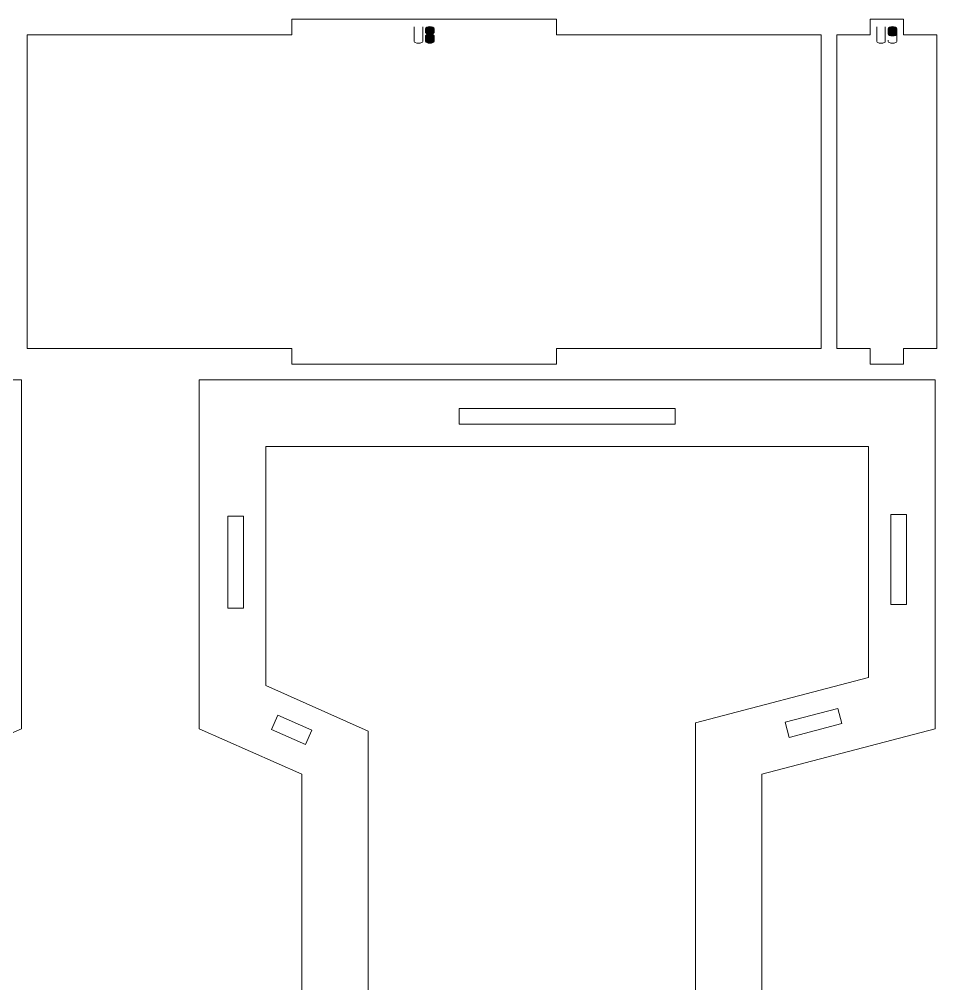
# Model space of a CAD drawing. Header units: centimetres. Extents: x -249 to 275, y -506 to 461.
# Drawn here: x 84.43 to 101.99, y -151.58 to -133.13 of the extents above; entities that cross this region are included whole.
import ezdxf

# ---------------------------------------------------------------- set-up
doc = ezdxf.new("R2010")
doc.units = ezdxf.units.CM
doc.header["$MEASUREMENT"] = 0
doc.layers.add('Capa 1', color=7, linetype='Continuous')

msp = doc.modelspace()

# ---------------------------------------------------------------- hatches: boundary and pattern name
at = {"layer": 'Capa 1', "true_color": 0x3e4095}
h = msp.add_hatch(color=175, dxfattribs=at)
edge = h.paths.add_edge_path()
edge.add_spline(control_points=[(92.1523, -133.54808), (92.1523, -133.55786), (92.14443, -133.56619), (92.12868, -133.57307), (92.11294, -133.57995), (92.09329, -133.58339), (92.06975, -133.58339), (92.04621, -133.58339), (92.02656, -133.57995), (92.01082, -133.57307), (91.99507, -133.56619), (91.9872, -133.55786), (91.9872, -133.54808), (91.9872, -133.54808), (91.9872, -133.26832), (91.9872, -133.26832), (91.9872, -133.26832), (91.9872, -133.54808), (91.9872, -133.54808), (91.9872, -133.55786), (91.99507, -133.56619), (92.01082, -133.57307), (92.02656, -133.57995), (92.04621, -133.58339), (92.06975, -133.58339), (92.09329, -133.58339), (92.11294, -133.57995), (92.12868, -133.57307), (92.14443, -133.56619), (92.1523, -133.55786), (92.1523, -133.54808), (92.1523, -133.54808), (92.1523, -133.26832), (92.1523, -133.26832), (92.1523, -133.26832), (92.1523, -133.54808), (92.1523, -133.54808)], knot_values=[0, 0, 0, 0, 0.08333333, 0.08333333, 0.08333333, 0.16666667, 0.16666667, 0.16666667, 0.25, 0.25, 0.25, 0.33333333, 0.33333333, 0.33333333, 0.41666667, 0.41666667, 0.41666667, 0.5, 0.5, 0.5, 0.58333333, 0.58333333, 0.58333333, 0.66666667, 0.66666667, 0.66666667, 0.75, 0.75, 0.75, 0.83333333, 0.83333333, 0.83333333, 0.91666667, 0.91666667, 0.91666667, 1, 1, 1, 1], degree=3, periodic=1)
h = msp.add_hatch(color=175, dxfattribs=at)
edge = h.paths.add_edge_path()
edge.add_spline(control_points=[(92.20733, -133.37656), (92.20733, -133.38451), (92.21299, -133.39169), (92.2243, -133.39811), (92.23561, -133.40453), (92.25747, -133.40881), (92.28988, -133.41095), (92.32229, -133.40881), (92.34415, -133.40453), (92.35546, -133.39811), (92.36677, -133.39169), (92.37243, -133.38451), (92.37243, -133.37656), (92.37243, -133.37656), (92.37243, -133.30226), (92.37243, -133.30226), (92.37243, -133.29248), (92.36456, -133.28415), (92.34881, -133.27727), (92.33307, -133.27039), (92.31342, -133.26695), (92.28988, -133.26695), (92.26634, -133.26695), (92.24669, -133.27039), (92.23095, -133.27727), (92.2152, -133.28415), (92.20733, -133.29248), (92.20733, -133.30226), (92.20733, -133.30226), (92.20733, -133.37656), (92.20733, -133.37656)], knot_values=[0, 0, 0, 0, 0.1, 0.1, 0.1, 0.2, 0.2, 0.2, 0.3, 0.3, 0.3, 0.4, 0.4, 0.4, 0.5, 0.5, 0.5, 0.6, 0.6, 0.6, 0.7, 0.7, 0.7, 0.8, 0.8, 0.8, 0.9, 0.9, 0.9, 1, 1, 1, 1], degree=3, periodic=1)
h = msp.add_hatch(color=175, dxfattribs=at)
edge = h.paths.add_edge_path()
edge.add_spline(control_points=[(92.28988, -133.58339), (92.26634, -133.58339), (92.24669, -133.57995), (92.23095, -133.57307), (92.2152, -133.56619), (92.20733, -133.55786), (92.20733, -133.54808), (92.20733, -133.54808), (92.20733, -133.44489), (92.20733, -133.44489), (92.20733, -133.43663), (92.21299, -133.42945), (92.2243, -133.42334), (92.23561, -133.41722), (92.25747, -133.41309), (92.28988, -133.41095), (92.25747, -133.40881), (92.23561, -133.40453), (92.2243, -133.39811), (92.21299, -133.39169), (92.20733, -133.38451), (92.20733, -133.37656), (92.20733, -133.37656), (92.20733, -133.30226), (92.20733, -133.30226), (92.20733, -133.29248), (92.2152, -133.28415), (92.23095, -133.27727), (92.24669, -133.27039), (92.26634, -133.26695), (92.28988, -133.26695), (92.31342, -133.26695), (92.33307, -133.27039), (92.34881, -133.27727), (92.36456, -133.28415), (92.37243, -133.29248), (92.37243, -133.30226), (92.37243, -133.30226), (92.37243, -133.37656), (92.37243, -133.37656), (92.37243, -133.38451), (92.36677, -133.39169), (92.35546, -133.39811), (92.34415, -133.40453), (92.32229, -133.40881), (92.28988, -133.41095), (92.32229, -133.41309), (92.34415, -133.41722), (92.35546, -133.42334), (92.36677, -133.42945), (92.37243, -133.43663), (92.37243, -133.44489), (92.37243, -133.44489), (92.37243, -133.54808), (92.37243, -133.54808), (92.37243, -133.55786), (92.36456, -133.56619), (92.34881, -133.57307), (92.33307, -133.57995), (92.31342, -133.58339), (92.28988, -133.58339)], knot_values=[0, 0, 0, 0, 0.05, 0.05, 0.05, 0.1, 0.1, 0.1, 0.15, 0.15, 0.15, 0.2, 0.2, 0.2, 0.25, 0.25, 0.25, 0.3, 0.3, 0.3, 0.35, 0.35, 0.35, 0.4, 0.4, 0.4, 0.45, 0.45, 0.45, 0.5, 0.5, 0.5, 0.55, 0.55, 0.55, 0.6, 0.6, 0.6, 0.65, 0.65, 0.65, 0.7, 0.7, 0.7, 0.75, 0.75, 0.75, 0.8, 0.8, 0.8, 0.85, 0.85, 0.85, 0.9, 0.9, 0.9, 0.95, 0.95, 0.95, 1, 1, 1, 1], degree=3, periodic=1)
h = msp.add_hatch(color=175, dxfattribs=at)
edge = h.paths.add_edge_path()
edge.add_spline(control_points=[(101.0066, -133.54808), (101.0066, -133.55786), (100.99873, -133.56619), (100.98298, -133.57307), (100.96724, -133.57995), (100.94759, -133.58339), (100.92405, -133.58339), (100.90051, -133.58339), (100.88086, -133.57995), (100.86512, -133.57307), (100.84937, -133.56619), (100.8415, -133.55786), (100.8415, -133.54808), (100.8415, -133.54808), (100.8415, -133.26832), (100.8415, -133.26832), (100.8415, -133.26832), (100.8415, -133.54808), (100.8415, -133.54808), (100.8415, -133.55786), (100.84937, -133.56619), (100.86512, -133.57307), (100.88086, -133.57995), (100.90051, -133.58339), (100.92405, -133.58339), (100.94759, -133.58339), (100.96724, -133.57995), (100.98298, -133.57307), (100.99873, -133.56619), (101.0066, -133.55786), (101.0066, -133.54808), (101.0066, -133.54808), (101.0066, -133.26832), (101.0066, -133.26832), (101.0066, -133.26832), (101.0066, -133.54808), (101.0066, -133.54808)], knot_values=[0, 0, 0, 0, 0.08333333, 0.08333333, 0.08333333, 0.16666667, 0.16666667, 0.16666667, 0.25, 0.25, 0.25, 0.33333333, 0.33333333, 0.33333333, 0.41666667, 0.41666667, 0.41666667, 0.5, 0.5, 0.5, 0.58333333, 0.58333333, 0.58333333, 0.66666667, 0.66666667, 0.66666667, 0.75, 0.75, 0.75, 0.83333333, 0.83333333, 0.83333333, 0.91666667, 0.91666667, 0.91666667, 1, 1, 1, 1], degree=3, periodic=1)
h = msp.add_hatch(color=175, dxfattribs=at)
edge = h.paths.add_edge_path()
edge.add_spline(control_points=[(101.06163, -133.40958), (101.06163, -133.41936), (101.0695, -133.42769), (101.08525, -133.43457), (101.10099, -133.44145), (101.12064, -133.44489), (101.14418, -133.44489), (101.16742, -133.4455), (101.18698, -133.44267), (101.20288, -133.43641), (101.21878, -133.43014), (101.22673, -133.42119), (101.22673, -133.40958), (101.22673, -133.40958), (101.22673, -133.30226), (101.22673, -133.30226), (101.22673, -133.29248), (101.21886, -133.28415), (101.20311, -133.27727), (101.18737, -133.27039), (101.16772, -133.26695), (101.14418, -133.26695), (101.12064, -133.26695), (101.10099, -133.27039), (101.08525, -133.27727), (101.0695, -133.28415), (101.06163, -133.29248), (101.06163, -133.30226), (101.06163, -133.30226), (101.06163, -133.40958), (101.06163, -133.40958)], knot_values=[0, 0, 0, 0, 0.1, 0.1, 0.1, 0.2, 0.2, 0.2, 0.3, 0.3, 0.3, 0.4, 0.4, 0.4, 0.5, 0.5, 0.5, 0.6, 0.6, 0.6, 0.7, 0.7, 0.7, 0.8, 0.8, 0.8, 0.9, 0.9, 0.9, 1, 1, 1, 1], degree=3, periodic=1)
h = msp.add_hatch(color=175, dxfattribs=at)
edge = h.paths.add_edge_path()
edge.add_spline(control_points=[(101.14418, -133.58339), (101.12064, -133.58339), (101.10099, -133.57995), (101.08525, -133.57307), (101.0695, -133.56619), (101.06163, -133.55786), (101.06163, -133.54808), (101.06163, -133.54808), (101.06163, -133.52285), (101.06163, -133.52285), (101.06163, -133.52285), (101.06163, -133.54808), (101.06163, -133.54808), (101.06163, -133.55786), (101.0695, -133.56619), (101.08525, -133.57307), (101.10099, -133.57995), (101.12064, -133.58339), (101.14418, -133.58339), (101.16772, -133.58339), (101.18737, -133.57995), (101.20311, -133.57307), (101.21886, -133.56619), (101.22673, -133.55786), (101.22673, -133.54808), (101.22673, -133.54808), (101.22673, -133.40958), (101.22673, -133.40958), (101.22673, -133.42119), (101.21878, -133.43014), (101.20288, -133.43641), (101.18698, -133.44267), (101.16742, -133.4455), (101.14418, -133.44489), (101.12064, -133.44489), (101.10099, -133.44145), (101.08525, -133.43457), (101.0695, -133.42769), (101.06163, -133.41936), (101.06163, -133.40958), (101.06163, -133.40958), (101.06163, -133.30226), (101.06163, -133.30226), (101.06163, -133.29248), (101.0695, -133.28415), (101.08525, -133.27727), (101.10099, -133.27039), (101.12064, -133.26695), (101.14418, -133.26695), (101.16772, -133.26695), (101.18737, -133.27039), (101.20311, -133.27727), (101.21886, -133.28415), (101.22673, -133.29248), (101.22673, -133.30226), (101.22673, -133.30226), (101.22673, -133.40958), (101.22673, -133.40958), (101.22673, -133.40958), (101.22673, -133.54808), (101.22673, -133.54808), (101.22673, -133.55786), (101.21886, -133.56619), (101.20311, -133.57307), (101.18737, -133.57995), (101.16772, -133.58339), (101.14418, -133.58339)], knot_values=[0, 0, 0, 0, 0.04545455, 0.04545455, 0.04545455, 0.09090909, 0.09090909, 0.09090909, 0.13636364, 0.13636364, 0.13636364, 0.18181818, 0.18181818, 0.18181818, 0.22727273, 0.22727273, 0.22727273, 0.27272727, 0.27272727, 0.27272727, 0.31818182, 0.31818182, 0.31818182, 0.36363636, 0.36363636, 0.36363636, 0.40909091, 0.40909091, 0.40909091, 0.45454545, 0.45454545, 0.45454545, 0.5, 0.5, 0.5, 0.54545455, 0.54545455, 0.54545455, 0.59090909, 0.59090909, 0.59090909, 0.63636364, 0.63636364, 0.63636364, 0.68181818, 0.68181818, 0.68181818, 0.72727273, 0.72727273, 0.72727273, 0.77272727, 0.77272727, 0.77272727, 0.81818182, 0.81818182, 0.81818182, 0.86363636, 0.86363636, 0.86363636, 0.90909091, 0.90909091, 0.90909091, 0.95454545, 0.95454545, 0.95454545, 1, 1, 1, 1], degree=3, periodic=1)
h = msp.add_hatch(color=175, dxfattribs=at)
edge = h.paths.add_edge_path()
edge.add_spline(control_points=[(92.20733, -133.54808), (92.20733, -133.55786), (92.2152, -133.56619), (92.23095, -133.57307), (92.24669, -133.57995), (92.26634, -133.58339), (92.28988, -133.58339), (92.31342, -133.58339), (92.33307, -133.57995), (92.34881, -133.57307), (92.36456, -133.56619), (92.37243, -133.55786), (92.37243, -133.54808), (92.37243, -133.54808), (92.37243, -133.44489), (92.37243, -133.44489), (92.37243, -133.43663), (92.36677, -133.42945), (92.35546, -133.42334), (92.34415, -133.41722), (92.32229, -133.41309), (92.28988, -133.41095), (92.25747, -133.41309), (92.23561, -133.41722), (92.2243, -133.42334), (92.21299, -133.42945), (92.20733, -133.43663), (92.20733, -133.44489), (92.20733, -133.44489), (92.20733, -133.54808), (92.20733, -133.54808)], knot_values=[0, 0, 0, 0, 0.1, 0.1, 0.1, 0.2, 0.2, 0.2, 0.3, 0.3, 0.3, 0.4, 0.4, 0.4, 0.5, 0.5, 0.5, 0.6, 0.6, 0.6, 0.7, 0.7, 0.7, 0.8, 0.8, 0.8, 0.9, 0.9, 0.9, 1, 1, 1, 1], degree=3, periodic=1)

# ---------------------------------------------------------------- linework, layer by layer
at = {"layer": 'Capa 1', "color": 240, "lineweight": 20}
for points in [[(84.58156, -133.42619), (84.58156, -133.42619), (84.58156, -139.42619), (84.58156, -139.42619), (84.58156, -139.42619), (89.64707, -139.42619), (89.64707, -139.42619), (89.64707, -139.42619), (89.64707, -139.72619), (89.64707, -139.72619), (89.64707, -139.72619), (94.71257, -139.72619), (94.71257, -139.72619), (94.71257, -139.72619), (94.71257, -139.42619), (94.71257, -139.42619), (94.71257, -139.42619), (99.77808, -139.42619), (99.77808, -139.42619), (99.77808, -139.42619), (99.77808, -133.42619), (99.77808, -133.42619), (99.77808, -133.42619), (94.71257, -133.42619), (94.71257, -133.42619), (94.71257, -133.42619), (94.71257, -133.12619), (94.71257, -133.12619), (94.71257, -133.12619), (89.64707, -133.12619), (89.64707, -133.12619), (89.64707, -133.12619), (89.64707, -133.42619), (89.64707, -133.42619), (89.64707, -133.42619), (84.58156, -133.42619), (84.58156, -133.42619)], [(100.07808, -133.42619), (100.07808, -133.42619), (100.07808, -139.42619), (100.07808, -139.42619), (100.07808, -139.42619), (100.71544, -139.42619), (100.71544, -139.42619), (100.71544, -139.42619), (100.71544, -139.72619), (100.71544, -139.72619), (100.71544, -139.72619), (101.3528, -139.72619), (101.3528, -139.72619), (101.3528, -139.72619), (101.3528, -139.42619), (101.3528, -139.42619), (101.3528, -139.42619), (101.99016, -139.42619), (101.99016, -139.42619), (101.99016, -139.42619), (101.99016, -133.42619), (101.99016, -133.42619), (101.99016, -133.42619), (101.3528, -133.42619), (101.3528, -133.42619), (101.3528, -133.42619), (101.3528, -133.12619), (101.3528, -133.12619), (101.3528, -133.12619), (100.71544, -133.12619), (100.71544, -133.12619), (100.71544, -133.12619), (100.71544, -133.42619), (100.71544, -133.42619), (100.71544, -133.42619), (100.07808, -133.42619), (100.07808, -133.42619)]]:
    msp.add_open_spline(points, degree=3, knots=[0, 0, 0, 0, 0.08333333, 0.08333333, 0.08333333, 0.16666667, 0.16666667, 0.16666667, 0.25, 0.25, 0.25, 0.33333333, 0.33333333, 0.33333333, 0.41666667, 0.41666667, 0.41666667, 0.5, 0.5, 0.5, 0.58333333, 0.58333333, 0.58333333, 0.66666667, 0.66666667, 0.66666667, 0.75, 0.75, 0.75, 0.83333333, 0.83333333, 0.83333333, 0.91666667, 0.91666667, 0.91666667, 1, 1, 1, 1], dxfattribs=at)
at = {"layer": 'Capa 1', "color": 114, "lineweight": 9}
for points, knots in [([(92.1523, -133.54808), (92.1523, -133.55786), (92.14443, -133.56619), (92.12868, -133.57307), (92.11294, -133.57995), (92.09329, -133.58339), (92.06975, -133.58339), (92.04621, -133.58339), (92.02656, -133.57995), (92.01082, -133.57307), (91.99507, -133.56619), (91.9872, -133.55786), (91.9872, -133.54808), (91.9872, -133.54808), (91.9872, -133.26832), (91.9872, -133.26832), (91.9872, -133.26832), (91.9872, -133.54808), (91.9872, -133.54808), (91.9872, -133.55786), (91.99507, -133.56619), (92.01082, -133.57307), (92.02656, -133.57995), (92.04621, -133.58339), (92.06975, -133.58339), (92.09329, -133.58339), (92.11294, -133.57995), (92.12868, -133.57307), (92.14443, -133.56619), (92.1523, -133.55786), (92.1523, -133.54808), (92.1523, -133.54808), (92.1523, -133.26832), (92.1523, -133.26832), (92.1523, -133.26832), (92.1523, -133.54808), (92.1523, -133.54808)], [0, 0, 0, 0, 0.08333333, 0.08333333, 0.08333333, 0.16666667, 0.16666667, 0.16666667, 0.25, 0.25, 0.25, 0.33333333, 0.33333333, 0.33333333, 0.41666667, 0.41666667, 0.41666667, 0.5, 0.5, 0.5, 0.58333333, 0.58333333, 0.58333333, 0.66666667, 0.66666667, 0.66666667, 0.75, 0.75, 0.75, 0.83333333, 0.83333333, 0.83333333, 0.91666667, 0.91666667, 0.91666667, 1, 1, 1, 1]), ([(92.20733, -133.37656), (92.20733, -133.38451), (92.21299, -133.39169), (92.2243, -133.39811), (92.23561, -133.40453), (92.25747, -133.40881), (92.28988, -133.41095), (92.32229, -133.40881), (92.34415, -133.40453), (92.35546, -133.39811), (92.36677, -133.39169), (92.37243, -133.38451), (92.37243, -133.37656), (92.37243, -133.37656), (92.37243, -133.30226), (92.37243, -133.30226), (92.37243, -133.29248), (92.36456, -133.28415), (92.34881, -133.27727), (92.33307, -133.27039), (92.31342, -133.26695), (92.28988, -133.26695), (92.26634, -133.26695), (92.24669, -133.27039), (92.23095, -133.27727), (92.2152, -133.28415), (92.20733, -133.29248), (92.20733, -133.30226), (92.20733, -133.30226), (92.20733, -133.37656), (92.20733, -133.37656)], [0, 0, 0, 0, 0.1, 0.1, 0.1, 0.2, 0.2, 0.2, 0.3, 0.3, 0.3, 0.4, 0.4, 0.4, 0.5, 0.5, 0.5, 0.6, 0.6, 0.6, 0.7, 0.7, 0.7, 0.8, 0.8, 0.8, 0.9, 0.9, 0.9, 1, 1, 1, 1]), ([(92.28988, -133.58339), (92.26634, -133.58339), (92.24669, -133.57995), (92.23095, -133.57307), (92.2152, -133.56619), (92.20733, -133.55786), (92.20733, -133.54808), (92.20733, -133.54808), (92.20733, -133.44489), (92.20733, -133.44489), (92.20733, -133.43663), (92.21299, -133.42945), (92.2243, -133.42334), (92.23561, -133.41722), (92.25747, -133.41309), (92.28988, -133.41095), (92.25747, -133.40881), (92.23561, -133.40453), (92.2243, -133.39811), (92.21299, -133.39169), (92.20733, -133.38451), (92.20733, -133.37656), (92.20733, -133.37656), (92.20733, -133.30226), (92.20733, -133.30226), (92.20733, -133.29248), (92.2152, -133.28415), (92.23095, -133.27727), (92.24669, -133.27039), (92.26634, -133.26695), (92.28988, -133.26695), (92.31342, -133.26695), (92.33307, -133.27039), (92.34881, -133.27727), (92.36456, -133.28415), (92.37243, -133.29248), (92.37243, -133.30226), (92.37243, -133.30226), (92.37243, -133.37656), (92.37243, -133.37656), (92.37243, -133.38451), (92.36677, -133.39169), (92.35546, -133.39811), (92.34415, -133.40453), (92.32229, -133.40881), (92.28988, -133.41095), (92.32229, -133.41309), (92.34415, -133.41722), (92.35546, -133.42334), (92.36677, -133.42945), (92.37243, -133.43663), (92.37243, -133.44489), (92.37243, -133.44489), (92.37243, -133.54808), (92.37243, -133.54808), (92.37243, -133.55786), (92.36456, -133.56619), (92.34881, -133.57307), (92.33307, -133.57995), (92.31342, -133.58339), (92.28988, -133.58339)], [0, 0, 0, 0, 0.05, 0.05, 0.05, 0.1, 0.1, 0.1, 0.15, 0.15, 0.15, 0.2, 0.2, 0.2, 0.25, 0.25, 0.25, 0.3, 0.3, 0.3, 0.35, 0.35, 0.35, 0.4, 0.4, 0.4, 0.45, 0.45, 0.45, 0.5, 0.5, 0.5, 0.55, 0.55, 0.55, 0.6, 0.6, 0.6, 0.65, 0.65, 0.65, 0.7, 0.7, 0.7, 0.75, 0.75, 0.75, 0.8, 0.8, 0.8, 0.85, 0.85, 0.85, 0.9, 0.9, 0.9, 0.95, 0.95, 0.95, 1, 1, 1, 1]), ([(101.0066, -133.54808), (101.0066, -133.55786), (100.99873, -133.56619), (100.98298, -133.57307), (100.96724, -133.57995), (100.94759, -133.58339), (100.92405, -133.58339), (100.90051, -133.58339), (100.88086, -133.57995), (100.86512, -133.57307), (100.84937, -133.56619), (100.8415, -133.55786), (100.8415, -133.54808), (100.8415, -133.54808), (100.8415, -133.26832), (100.8415, -133.26832), (100.8415, -133.26832), (100.8415, -133.54808), (100.8415, -133.54808), (100.8415, -133.55786), (100.84937, -133.56619), (100.86512, -133.57307), (100.88086, -133.57995), (100.90051, -133.58339), (100.92405, -133.58339), (100.94759, -133.58339), (100.96724, -133.57995), (100.98298, -133.57307), (100.99873, -133.56619), (101.0066, -133.55786), (101.0066, -133.54808), (101.0066, -133.54808), (101.0066, -133.26832), (101.0066, -133.26832), (101.0066, -133.26832), (101.0066, -133.54808), (101.0066, -133.54808)], [0, 0, 0, 0, 0.08333333, 0.08333333, 0.08333333, 0.16666667, 0.16666667, 0.16666667, 0.25, 0.25, 0.25, 0.33333333, 0.33333333, 0.33333333, 0.41666667, 0.41666667, 0.41666667, 0.5, 0.5, 0.5, 0.58333333, 0.58333333, 0.58333333, 0.66666667, 0.66666667, 0.66666667, 0.75, 0.75, 0.75, 0.83333333, 0.83333333, 0.83333333, 0.91666667, 0.91666667, 0.91666667, 1, 1, 1, 1]), ([(101.06163, -133.40958), (101.06163, -133.41936), (101.0695, -133.42769), (101.08525, -133.43457), (101.10099, -133.44145), (101.12064, -133.44489), (101.14418, -133.44489), (101.16742, -133.4455), (101.18698, -133.44267), (101.20288, -133.43641), (101.21878, -133.43014), (101.22673, -133.42119), (101.22673, -133.40958), (101.22673, -133.40958), (101.22673, -133.30226), (101.22673, -133.30226), (101.22673, -133.29248), (101.21886, -133.28415), (101.20311, -133.27727), (101.18737, -133.27039), (101.16772, -133.26695), (101.14418, -133.26695), (101.12064, -133.26695), (101.10099, -133.27039), (101.08525, -133.27727), (101.0695, -133.28415), (101.06163, -133.29248), (101.06163, -133.30226), (101.06163, -133.30226), (101.06163, -133.40958), (101.06163, -133.40958)], [0, 0, 0, 0, 0.1, 0.1, 0.1, 0.2, 0.2, 0.2, 0.3, 0.3, 0.3, 0.4, 0.4, 0.4, 0.5, 0.5, 0.5, 0.6, 0.6, 0.6, 0.7, 0.7, 0.7, 0.8, 0.8, 0.8, 0.9, 0.9, 0.9, 1, 1, 1, 1]), ([(101.14418, -133.58339), (101.12064, -133.58339), (101.10099, -133.57995), (101.08525, -133.57307), (101.0695, -133.56619), (101.06163, -133.55786), (101.06163, -133.54808), (101.06163, -133.54808), (101.06163, -133.52285), (101.06163, -133.52285), (101.06163, -133.52285), (101.06163, -133.54808), (101.06163, -133.54808), (101.06163, -133.55786), (101.0695, -133.56619), (101.08525, -133.57307), (101.10099, -133.57995), (101.12064, -133.58339), (101.14418, -133.58339), (101.16772, -133.58339), (101.18737, -133.57995), (101.20311, -133.57307), (101.21886, -133.56619), (101.22673, -133.55786), (101.22673, -133.54808), (101.22673, -133.54808), (101.22673, -133.40958), (101.22673, -133.40958), (101.22673, -133.42119), (101.21878, -133.43014), (101.20288, -133.43641), (101.18698, -133.44267), (101.16742, -133.4455), (101.14418, -133.44489), (101.12064, -133.44489), (101.10099, -133.44145), (101.08525, -133.43457), (101.0695, -133.42769), (101.06163, -133.41936), (101.06163, -133.40958), (101.06163, -133.40958), (101.06163, -133.30226), (101.06163, -133.30226), (101.06163, -133.29248), (101.0695, -133.28415), (101.08525, -133.27727), (101.10099, -133.27039), (101.12064, -133.26695), (101.14418, -133.26695), (101.16772, -133.26695), (101.18737, -133.27039), (101.20311, -133.27727), (101.21886, -133.28415), (101.22673, -133.29248), (101.22673, -133.30226), (101.22673, -133.30226), (101.22673, -133.40958), (101.22673, -133.40958), (101.22673, -133.40958), (101.22673, -133.54808), (101.22673, -133.54808), (101.22673, -133.55786), (101.21886, -133.56619), (101.20311, -133.57307), (101.18737, -133.57995), (101.16772, -133.58339), (101.14418, -133.58339)], [0, 0, 0, 0, 0.04545455, 0.04545455, 0.04545455, 0.09090909, 0.09090909, 0.09090909, 0.13636364, 0.13636364, 0.13636364, 0.18181818, 0.18181818, 0.18181818, 0.22727273, 0.22727273, 0.22727273, 0.27272727, 0.27272727, 0.27272727, 0.31818182, 0.31818182, 0.31818182, 0.36363636, 0.36363636, 0.36363636, 0.40909091, 0.40909091, 0.40909091, 0.45454545, 0.45454545, 0.45454545, 0.5, 0.5, 0.5, 0.54545455, 0.54545455, 0.54545455, 0.59090909, 0.59090909, 0.59090909, 0.63636364, 0.63636364, 0.63636364, 0.68181818, 0.68181818, 0.68181818, 0.72727273, 0.72727273, 0.72727273, 0.77272727, 0.77272727, 0.77272727, 0.81818182, 0.81818182, 0.81818182, 0.86363636, 0.86363636, 0.86363636, 0.90909091, 0.90909091, 0.90909091, 0.95454545, 0.95454545, 0.95454545, 1, 1, 1, 1]), ([(92.20733, -133.54808), (92.20733, -133.55786), (92.2152, -133.56619), (92.23095, -133.57307), (92.24669, -133.57995), (92.26634, -133.58339), (92.28988, -133.58339), (92.31342, -133.58339), (92.33307, -133.57995), (92.34881, -133.57307), (92.36456, -133.56619), (92.37243, -133.55786), (92.37243, -133.54808), (92.37243, -133.54808), (92.37243, -133.44489), (92.37243, -133.44489), (92.37243, -133.43663), (92.36677, -133.42945), (92.35546, -133.42334), (92.34415, -133.41722), (92.32229, -133.41309), (92.28988, -133.41095), (92.25747, -133.41309), (92.23561, -133.41722), (92.2243, -133.42334), (92.21299, -133.42945), (92.20733, -133.43663), (92.20733, -133.44489), (92.20733, -133.44489), (92.20733, -133.54808), (92.20733, -133.54808)], [0, 0, 0, 0, 0.1, 0.1, 0.1, 0.2, 0.2, 0.2, 0.3, 0.3, 0.3, 0.4, 0.4, 0.4, 0.5, 0.5, 0.5, 0.6, 0.6, 0.6, 0.7, 0.7, 0.7, 0.8, 0.8, 0.8, 0.9, 0.9, 0.9, 1, 1, 1, 1])]:
    msp.add_open_spline(points, degree=3, knots=knots, dxfattribs=at)
at = {"layer": 'Capa 1', "color": 240, "lineweight": 9}
for points, knots in [([(101.95974, -140.02619), (101.95974, -140.02619), (101.95974, -146.69769), (101.95974, -146.69769), (101.95974, -146.69769), (98.6458, -147.56978), (98.6458, -147.56978), (98.6458, -147.56978), (98.6458, -165.79649), (98.6458, -165.79649), (98.6458, -165.79649), (93.58767, -170.02614), (93.58767, -170.02614), (93.58767, -170.02614), (78.54409, -170.02614), (78.54409, -170.02614), (78.54409, -170.02614), (73.44236, -165.79649), (73.44236, -165.79649), (73.44236, -165.79649), (73.44236, -147.56978), (73.44236, -147.56978), (73.44236, -147.56978), (70.12841, -146.69769), (70.12841, -146.69769), (70.12841, -146.69769), (70.12841, -140.02619), (70.12841, -140.02619), (70.12841, -140.02619), (84.47431, -140.02619), (84.47431, -140.02619), (84.47431, -140.02619), (84.47431, -146.69769), (84.47431, -146.69769), (84.47431, -146.69769), (82.4685, -147.56978), (82.4685, -147.56978), (82.4685, -147.56978), (82.4685, -162.0465), (82.4685, -162.0465), (82.4685, -162.0465), (83.64583, -163.0494), (83.64583, -163.0494), (83.64583, -163.0494), (88.70396, -163.0494), (88.70396, -163.0494), (88.70396, -163.0494), (89.83767, -162.0465), (89.83767, -162.0465), (89.83767, -162.0465), (89.83767, -147.56978), (89.83767, -147.56978), (89.83767, -147.56978), (87.87547, -146.69769), (87.87547, -146.69769), (87.87547, -146.69769), (87.87547, -140.02619), (87.87547, -140.02619), (87.87547, -140.02619), (101.95974, -140.02619), (101.95974, -140.02619)], [0, 0, 0, 0, 0.05, 0.05, 0.05, 0.1, 0.1, 0.1, 0.15, 0.15, 0.15, 0.2, 0.2, 0.2, 0.25, 0.25, 0.25, 0.3, 0.3, 0.3, 0.35, 0.35, 0.35, 0.4, 0.4, 0.4, 0.45, 0.45, 0.45, 0.5, 0.5, 0.5, 0.55, 0.55, 0.55, 0.6, 0.6, 0.6, 0.65, 0.65, 0.65, 0.7, 0.7, 0.7, 0.75, 0.75, 0.75, 0.8, 0.8, 0.8, 0.85, 0.85, 0.85, 0.9, 0.9, 0.9, 0.95, 0.95, 0.95, 1, 1, 1, 1]), ([(92.85307, -140.87472), (92.85307, -140.87472), (96.98214, -140.87472), (96.98214, -140.87472), (96.98214, -140.87472), (96.98214, -140.57472), (96.98214, -140.57472), (96.98214, -140.57472), (92.85307, -140.57472), (92.85307, -140.57472), (92.85307, -140.57472), (92.85307, -140.87472), (92.85307, -140.87472)], [0, 0, 0, 0, 0.25, 0.25, 0.25, 0.5, 0.5, 0.5, 0.75, 0.75, 0.75, 1, 1, 1, 1]), ([(100.68695, -141.29898), (100.68695, -141.29898), (89.14826, -141.29898), (89.14826, -141.29898), (89.14826, -141.29898), (89.14826, -145.87054), (89.14826, -145.87054), (89.14826, -145.87054), (91.11046, -146.74263), (91.11046, -146.74263), (91.11046, -146.74263), (91.11046, -162.6199), (91.11046, -162.6199), (91.11046, -162.6199), (89.18613, -164.32219), (89.18613, -164.32219), (89.18613, -164.32219), (83.17721, -164.32219), (83.17721, -164.32219), (83.17721, -164.32219), (81.19571, -162.63426), (81.19571, -162.63426), (81.19571, -162.63426), (81.19571, -146.73528), (81.19571, -146.73528), (81.19571, -146.73528), (83.20152, -145.86319), (83.20152, -145.86319), (83.20152, -145.86319), (83.20152, -141.29898), (83.20152, -141.29898), (83.20152, -141.29898), (71.4012, -141.29898), (71.4012, -141.29898), (71.4012, -141.29898), (71.4012, -145.71651), (71.4012, -145.71651), (71.4012, -145.71651), (74.71515, -146.5886), (74.71515, -146.5886), (74.71515, -146.5886), (74.71515, -165.19839), (74.71515, -165.19839), (74.71515, -165.19839), (79.00309, -168.75335), (79.00309, -168.75335), (79.00309, -168.75335), (93.12564, -168.75335), (93.12564, -168.75335), (93.12564, -168.75335), (97.37301, -165.20166), (97.37301, -165.20166), (97.37301, -165.20166), (97.37301, -146.5886), (97.37301, -146.5886), (97.37301, -146.5886), (100.68695, -145.71651), (100.68695, -145.71651), (100.68695, -145.71651), (100.68695, -141.29898), (100.68695, -141.29898)], [0, 0, 0, 0, 0.05, 0.05, 0.05, 0.1, 0.1, 0.1, 0.15, 0.15, 0.15, 0.2, 0.2, 0.2, 0.25, 0.25, 0.25, 0.3, 0.3, 0.3, 0.35, 0.35, 0.35, 0.4, 0.4, 0.4, 0.45, 0.45, 0.45, 0.5, 0.5, 0.5, 0.55, 0.55, 0.55, 0.6, 0.6, 0.6, 0.65, 0.65, 0.65, 0.7, 0.7, 0.7, 0.75, 0.75, 0.75, 0.8, 0.8, 0.8, 0.85, 0.85, 0.85, 0.9, 0.9, 0.9, 0.95, 0.95, 0.95, 1, 1, 1, 1]), ([(101.11121, -142.59767), (101.11121, -142.59767), (101.11121, -144.32062), (101.11121, -144.32062), (101.11121, -144.32062), (101.41121, -144.32062), (101.41121, -144.32062), (101.41121, -144.32062), (101.41121, -142.59767), (101.41121, -142.59767), (101.41121, -142.59767), (101.11121, -142.59767), (101.11121, -142.59767)], [0, 0, 0, 0, 0.25, 0.25, 0.25, 0.5, 0.5, 0.5, 0.75, 0.75, 0.75, 1, 1, 1, 1]), ([(88.724, -144.38907), (88.724, -144.38907), (88.724, -142.6319), (88.724, -142.6319), (88.724, -142.6319), (88.424, -142.6319), (88.424, -142.6319), (88.424, -142.6319), (88.424, -144.38907), (88.424, -144.38907), (88.424, -144.38907), (88.724, -144.38907), (88.724, -144.38907)], [0, 0, 0, 0, 0.25, 0.25, 0.25, 0.5, 0.5, 0.5, 0.75, 0.75, 0.75, 1, 1, 1, 1]), ([(90.03213, -146.72764), (90.03213, -146.72764), (89.37807, -146.43695), (89.37807, -146.43695), (89.37807, -146.43695), (89.25622, -146.71109), (89.25622, -146.71109), (89.25622, -146.71109), (89.91029, -147.00179), (89.91029, -147.00179), (89.91029, -147.00179), (90.03213, -146.72764), (90.03213, -146.72764)], [0, 0, 0, 0, 0.25, 0.25, 0.25, 0.5, 0.5, 0.5, 0.75, 0.75, 0.75, 1, 1, 1, 1]), ([(100.10009, -146.30966), (100.10009, -146.30966), (99.08896, -146.57574), (99.08896, -146.57574), (99.08896, -146.57574), (99.16531, -146.86586), (99.16531, -146.86586), (99.16531, -146.86586), (100.17643, -146.59978), (100.17643, -146.59978), (100.17643, -146.59978), (100.10009, -146.30966), (100.10009, -146.30966)], [0, 0, 0, 0, 0.25, 0.25, 0.25, 0.5, 0.5, 0.5, 0.75, 0.75, 0.75, 1, 1, 1, 1])]:
    msp.add_open_spline(points, degree=3, knots=knots, dxfattribs=at)

doc.saveas('drawing.dxf')
